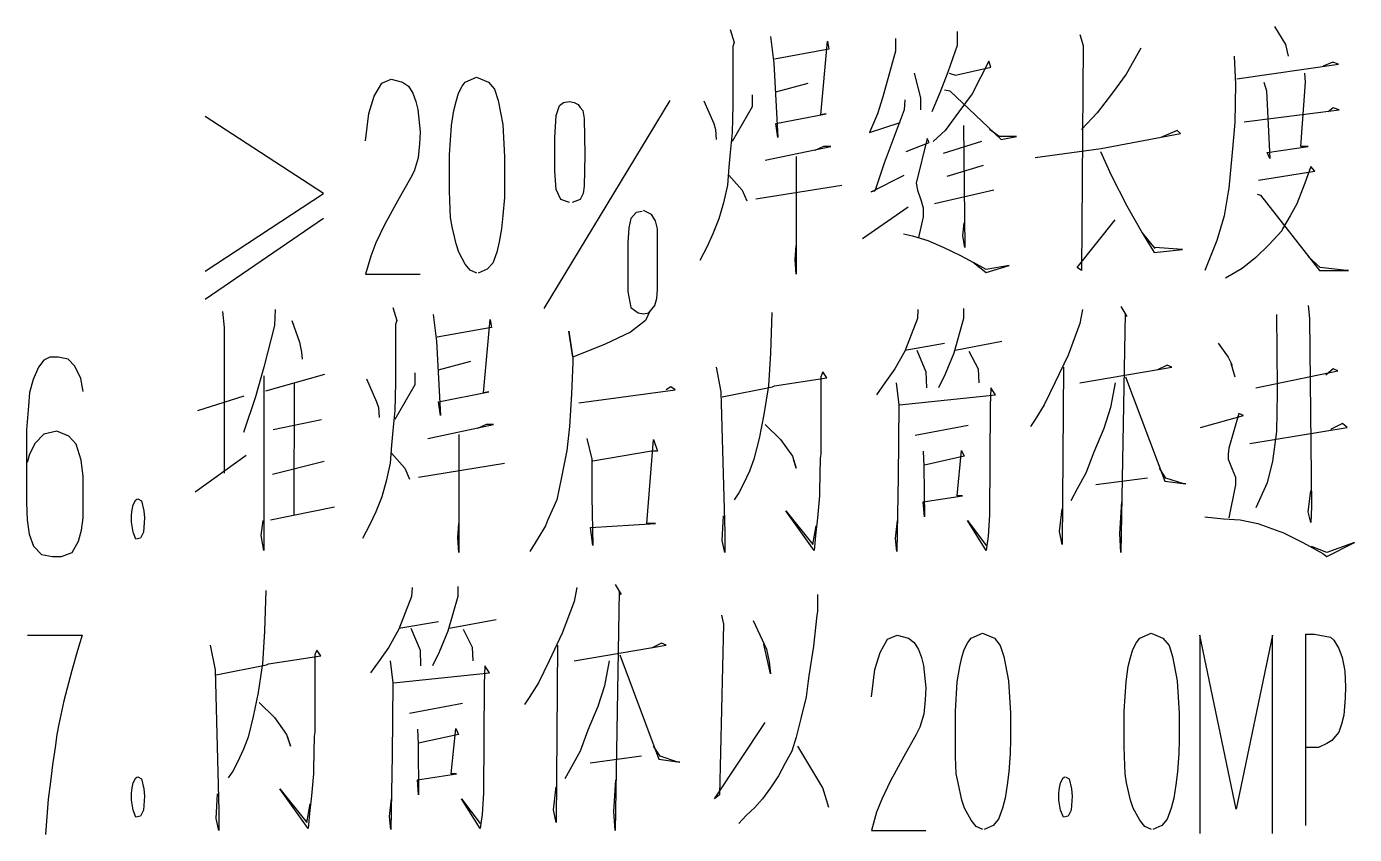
# Model space of a CAD drawing. Extents: x 0 to 2376, y 0 to 3364.
# Drawn here: x 1617.1 to 1722.1, y 3010.9 to 3074.8 of the extents above; entities that cross this region are included whole.
import ezdxf

# ---------------------------------------------------------------- set-up
doc = ezdxf.new("R2010")
doc.units = 0
doc.header["$MEASUREMENT"] = 0
doc.layers.add('6', color=7, linetype='Continuous')
doc.layers.add('8', color=7, linetype='Continuous')

# ---------------------------------------------------------------- blocks, each defined once
blk = doc.blocks.new('BLKENT139')
at = {"layer": '8', "color": 2, "linetype": 'Continuous'}
for p, q in [((1672.73, 3074.56), (1673.05, 3073.54)), ((1690.67, 3074.4), (1690.67, 3073.3)), ((1700.39, 3074.17), (1700.65, 3073.3)), ((1715.77, 3074.79), (1716.65, 3073.38)), ((1673.05, 3073.54), (1672.94, 3073.22)), ((1672.94, 3073.22), (1672.94, 3068.6)), ((1675.92, 3074.01), (1676.18, 3071.89)), ((1679.9, 3067.81), (1680.42, 3073.62)), ((1680.42, 3073.62), (1680.52, 3072.99)), ((1685.8, 3073.85), (1685.8, 3072.83)), ((1690.67, 3073.3), (1689.93, 3071.19)), ((1700.65, 3073.3), (1700.5, 3055.5)), ((1705.2, 3073.07), (1704.05, 3071.03)), ((1716.65, 3073.38), (1716.86, 3072.44)), ((1680.52, 3072.99), (1676.24, 3072.21)), ((1685.8, 3072.83), (1684.81, 3069.22)), ((1693.18, 3072.05), (1691.87, 3069.46)), ((1693.33, 3071.58), (1693.18, 3072.05)), ((1712.58, 3072.44), (1712.68, 3070.24)), ((1676.18, 3071.89), (1676.5, 3066.01)), ((1687.27, 3071.11), (1687.79, 3069.15)), ((1689.93, 3071.19), (1689.31, 3069.54)), ((1690.04, 3071.11), (1690.56, 3070.95)), ((1690.56, 3070.95), (1693.33, 3071.58)), ((1704.05, 3071.03), (1702.95, 3069.54)), ((1712.78, 3070.64), (1720.84, 3071.81)), ((1718.22, 3070.4), (1718.17, 3071.11)), ((1720.37, 3071.97), (1719.63, 3071.66)), ((1720.84, 3071.81), (1720.37, 3071.97)), ((1644.58, 3069.27), (1645.18, 3070.31)), ((1645.18, 3070.31), (1645.93, 3070.63)), ((1645.93, 3070.63), (1646.82, 3070.39)), ((1646.82, 3070.39), (1647.29, 3070.07)), ((1647.29, 3070.07), (1647.63, 3069.51)), ((1651.24, 3069.51), (1651.53, 3070.07)), ((1651.53, 3070.07), (1651.79, 3070.39)), ((1651.79, 3070.39), (1652.68, 3070.79)), ((1652.68, 3070.79), (1653.62, 3070.39)), ((1653.62, 3070.39), (1654.09, 3069.83)), ((1676.34, 3069.62), (1678.9, 3070.32)), ((1712.68, 3070.24), (1712.63, 3067.19)), ((1714.93, 3070.4), (1715.14, 3069.7)), ((1717.86, 3065.3), (1718.22, 3070.4)), ((1644.16, 3067.91), (1644.58, 3069.27)), ((1647.63, 3069.51), (1647.87, 3068.87)), ((1647.87, 3068.87), (1648.03, 3068.23)), ((1650.88, 3068.15), (1651.06, 3068.87)), ((1651.06, 3068.87), (1651.24, 3069.51)), ((1654.09, 3069.83), (1654.38, 3068.95)), ((1654.38, 3068.95), (1654.75, 3067.03)), ((1667.97, 3068.95), (1657.99, 3052.47)), ((1659.56, 3068.79), (1660.03, 3068.87)), ((1660.03, 3068.87), (1660.39, 3068.79)), ((1670.64, 3068.91), (1671.43, 3067.11)), ((1674.46, 3069.38), (1674.46, 3068.44)), ((1684.81, 3069.22), (1684.39, 3067.89)), ((1686.54, 3068.99), (1686.48, 3068.21)), ((1687.79, 3069.15), (1687.79, 3068.21)), ((1689.31, 3069.54), (1688.68, 3068.05)), ((1689.67, 3069.77), (1690.09, 3069.7)), ((1690.09, 3069.7), (1694.17, 3065.85)), ((1691.87, 3069.46), (1690.82, 3068.05)), ((1702.95, 3069.54), (1701.75, 3067.97)), ((1715.14, 3069.7), (1715.4, 3064.36)), ((1643.9, 3065.75), (1644.16, 3067.91)), ((1648.03, 3068.23), (1648.21, 3066.47)), ((1650.69, 3066.95), (1650.88, 3068.15)), ((1658.98, 3067.75), (1659.24, 3068.55)), ((1659.24, 3068.55), (1659.56, 3068.79)), ((1660.39, 3068.79), (1660.71, 3068.63)), ((1660.71, 3068.63), (1660.86, 3068.39)), ((1660.86, 3068.39), (1661.07, 3068.15)), ((1661.07, 3068.15), (1661.18, 3067.51)), ((1672.94, 3068.6), (1672.89, 3066.4)), ((1674.46, 3068.44), (1672.89, 3065.7)), ((1676.34, 3067.11), (1680.31, 3067.89)), ((1680.31, 3067.89), (1679.9, 3067.81)), ((1684.39, 3067.89), (1683.76, 3066.4)), ((1686.48, 3068.21), (1684.92, 3063.97)), ((1690.82, 3068.05), (1689.73, 3066.56)), ((1701.75, 3067.97), (1700.5, 3066.64)), ((1713.36, 3067.26), (1720.89, 3068.21)), ((1720.42, 3068.36), (1720, 3068.05)), ((1720.89, 3068.21), (1720.42, 3068.36)), ((1640.58, 3061.59), (1631.22, 3067.67)), ((1650.54, 3064.63), (1650.69, 3066.95)), ((1654.75, 3067.03), (1654.9, 3064.47)), ((1658.88, 3065.99), (1658.98, 3067.75)), ((1661.18, 3067.51), (1661.23, 3064.63)), ((1671.43, 3067.11), (1671.58, 3066.64)), ((1676.5, 3066.01), (1676.34, 3067.11)), ((1683.76, 3066.4), (1686.17, 3067.19)), ((1691.19, 3066.95), (1691.29, 3057.3)), ((1712.63, 3067.19), (1712.42, 3064.83)), ((1648.21, 3066.47), (1648.16, 3065.51)), ((1658.88, 3063.35), (1658.88, 3065.99)), ((1671.58, 3066.64), (1671.63, 3065.85)), ((1672.89, 3066.4), (1672.73, 3064.83)), ((1688.31, 3065.93), (1687.43, 3062.4)), ((1688.47, 3065.62), (1688.31, 3065.93)), ((1689.73, 3066.56), (1688.78, 3065.7)), ((1694.01, 3066.09), (1693.23, 3066.64)), ((1695.37, 3066.09), (1694.01, 3066.09)), ((1694.17, 3065.85), (1695.37, 3066.09)), ((1702.07, 3065.15), (1708.34, 3066.32)), ((1708.08, 3066.56), (1706.77, 3066.01)), ((1708.34, 3066.32), (1708.08, 3066.56)), ((1648.16, 3065.51), (1648.05, 3064.39)), ((1672.73, 3064.83), (1672.63, 3063.66)), ((1675.5, 3064.21), (1680.68, 3065.3)), ((1680.1, 3065.3), (1679.43, 3064.99)), ((1680.68, 3065.3), (1680.1, 3065.3)), ((1686.64, 3064.91), (1688.47, 3065.62)), ((1692.6, 3065.7), (1689.57, 3064.75)), ((1696.84, 3064.44), (1702.07, 3065.15)), ((1702.01, 3064.91), (1702.85, 3063.03)), ((1712.42, 3064.83), (1712.16, 3062.01)), ((1715.19, 3064.83), (1718.43, 3065.3)), ((1715.4, 3064.36), (1715.19, 3064.83)), ((1718.43, 3065.3), (1717.86, 3065.3)), ((1648.05, 3064.39), (1647.74, 3063.35)), ((1650.54, 3061.83), (1650.54, 3064.63)), ((1654.9, 3064.47), (1654.9, 3062.39)), ((1661.23, 3064.63), (1661.18, 3062.15)), ((1672.63, 3063.66), (1672.52, 3062.24)), ((1677.96, 3064.52), (1677.96, 3055.19)), ((1684.92, 3063.97), (1684.18, 3061.77)), ((1689.88, 3062.95), (1692.76, 3063.81)), ((1718.64, 3063.73), (1718.17, 3062.4)), ((1718.95, 3063.34), (1718.64, 3063.73)), ((1647.45, 3062.79), (1646.46, 3061.03)), ((1647.74, 3063.35), (1647.45, 3062.79)), ((1658.98, 3061.91), (1658.88, 3063.35)), ((1672.63, 3063.03), (1673.67, 3061.85)), ((1683.87, 3061.7), (1686.48, 3063.03)), ((1702.85, 3063.03), (1704.1, 3060.6)), ((1714.51, 3062.64), (1718.95, 3063.34)), ((1631.22, 3055.43), (1640.58, 3061.59)), ((1650.56, 3061.03), (1650.54, 3061.83)), ((1654.9, 3062.39), (1654.88, 3061.27)), ((1659.35, 3061.11), (1658.98, 3061.91)), ((1661.12, 3061.59), (1660.86, 3061.11)), ((1661.18, 3062.15), (1661.12, 3061.59)), ((1672.52, 3062.24), (1672.21, 3060.83)), ((1673.67, 3061.85), (1674.04, 3060.99)), ((1674.77, 3061.15), (1681.57, 3062.24)), ((1684.18, 3061.77), (1683.87, 3061.7)), ((1687.43, 3062.4), (1687.53, 3061.85)), ((1687.53, 3061.85), (1687.84, 3060.99)), ((1693.59, 3061.85), (1688.89, 3060.75)), ((1712.1, 3061.7), (1711.79, 3059.81)), ((1712.16, 3062.01), (1712.1, 3061.7)), ((1714.41, 3061.54), (1714.67, 3061.46)), ((1718.17, 3062.4), (1717.54, 3060.75)), ((1646.46, 3061.03), (1645.41, 3059.11)), ((1650.61, 3059.67), (1650.56, 3061.03)), ((1654.88, 3061.27), (1654.77, 3059.83)), ((1660.03, 3060.87), (1659.35, 3061.11)), ((1660.86, 3061.11), (1660.24, 3060.87)), ((1672.21, 3060.83), (1671.84, 3059.58)), ((1683.19, 3058.01), (1686.8, 3060.52)), ((1687.84, 3060.99), (1688, 3060.44)), ((1704.1, 3060.6), (1705.31, 3058.48)), ((1714.67, 3061.46), (1719.32, 3055.5)), ((1717.54, 3060.75), (1717.02, 3059.81)), ((1640.58, 3059.59), (1631.22, 3053.19)), ((1650.75, 3058.95), (1650.61, 3059.67)), ((1654.77, 3059.83), (1654.64, 3058.79)), ((1664.89, 3059.59), (1664.73, 3058.87)), ((1665.31, 3060.07), (1664.89, 3059.59)), ((1665.78, 3060.15), (1665.31, 3060.07)), ((1666.51, 3059.91), (1665.88, 3060.23)), ((1666.82, 3059.43), (1666.51, 3059.91)), ((1666.98, 3058.79), (1666.82, 3059.43)), ((1671.84, 3059.58), (1671.37, 3058.4)), ((1688, 3059.73), (1687.63, 3058.09)), ((1688, 3060.44), (1688, 3059.73)), ((1700.18, 3055.73), (1703.16, 3059.5)), ((1711.79, 3059.81), (1711.22, 3057.85)), ((1717.02, 3059.81), (1716.39, 3058.79)), ((1645.41, 3059.11), (1644.71, 3057.67)), ((1651.06, 3057.59), (1650.75, 3058.95)), ((1654.64, 3058.79), (1654.48, 3057.75)), ((1664.73, 3058.87), (1664.63, 3057.67)), ((1666.98, 3053.99), (1666.98, 3058.79)), ((1671.37, 3058.4), (1670.9, 3057.38)), ((1686.43, 3058.4), (1687.16, 3058.24)), ((1691.14, 3058.24), (1691.24, 3059.26)), ((1705.31, 3058.48), (1706.3, 3057.22)), ((1705.31, 3058.48), (1706.25, 3056.91)), ((1716.34, 3058.64), (1715.35, 3057.54)), ((1716.39, 3058.79), (1716.34, 3058.64)), ((1644.71, 3057.67), (1644.31, 3056.63)), ((1651.27, 3056.95), (1651.06, 3057.59)), ((1654.48, 3057.75), (1654.27, 3056.95)), ((1664.63, 3057.67), (1664.63, 3053.83)), ((1670.9, 3057.38), (1670.33, 3056.28)), ((1677.86, 3056.36), (1677.96, 3057.46)), ((1687.16, 3058.24), (1688.37, 3057.85)), ((1688.37, 3057.85), (1689.62, 3057.3)), ((1691.29, 3057.3), (1691.14, 3058.24)), ((1711.22, 3057.85), (1710.59, 3056.28)), ((1715.35, 3057.54), (1714.3, 3056.52)), ((1644.31, 3056.63), (1643.9, 3055.19)), ((1651.79, 3055.99), (1651.27, 3056.95)), ((1654.27, 3056.95), (1653.96, 3056.07)), ((1677.96, 3055.19), (1677.86, 3056.36)), ((1689.62, 3057.3), (1690.93, 3056.68)), ((1690.93, 3056.68), (1691.97, 3056.13)), ((1706.25, 3056.91), (1708.5, 3057.15)), ((1708.5, 3057.15), (1706.3, 3057.3)), ((1710.59, 3056.28), (1710.27, 3055.5)), ((1714.3, 3056.52), (1713.2, 3055.66)), ((1719.37, 3055.73), (1718.43, 3056.6)), ((1652.18, 3055.51), (1651.79, 3055.99)), ((1652.71, 3055.27), (1652.18, 3055.51)), ((1653.52, 3055.59), (1652.81, 3055.27)), ((1653.96, 3056.07), (1653.52, 3055.59)), ((1691.97, 3056.13), (1692.97, 3055.34)), ((1692.97, 3055.58), (1691.97, 3056.13)), ((1692.97, 3055.34), (1694.8, 3055.89)), ((1694.8, 3055.89), (1692.97, 3055.58)), ((1700.5, 3055.5), (1700.18, 3055.73)), ((1713.2, 3055.66), (1711.9, 3054.87)), ((1719.32, 3055.5), (1721.62, 3055.5)), ((1721.46, 3055.5), (1719.37, 3055.73)), ((1721.62, 3055.5), (1721.46, 3055.5)), ((1643.9, 3055.19), (1648.21, 3055.19)), ((1664.63, 3053.83), (1664.89, 3052.55)), ((1666.77, 3052.71), (1666.93, 3053.27)), ((1666.93, 3053.27), (1666.98, 3053.99)), ((1632.58, 3052.24), (1632.73, 3050.99)), ((1636.76, 3052.4), (1636.71, 3051.15)), ((1646.07, 3052.56), (1646.38, 3051.54)), ((1664.89, 3052.55), (1665.46, 3052.15)), ((1665.46, 3052.15), (1665.88, 3052.07)), ((1665.88, 3052.07), (1666.3, 3052.15)), ((1666.41, 3052.32), (1666.04, 3051.54)), ((1666.3, 3052.15), (1666.77, 3052.71)), ((1676.03, 3052.17), (1675.92, 3048.95)), ((1687.58, 3052.4), (1687.53, 3051.7)), ((1691.19, 3052.48), (1691.19, 3051.7)), ((1700.6, 3052.4), (1700.39, 3051.3)), ((1703.63, 3052.64), (1704.1, 3051.85)), ((1703.95, 3052.09), (1703.63, 3033.19)), ((1704.1, 3051.85), (1703.95, 3052.09)), ((1718.43, 3052.72), (1718.54, 3051.7)), ((1636.71, 3051.15), (1635.87, 3047.85)), ((1638.07, 3051.54), (1638.69, 3049.81)), ((1646.38, 3051.54), (1646.27, 3051.22)), ((1646.27, 3051.22), (1646.27, 3046.6)), ((1649.26, 3052.01), (1649.52, 3049.89)), ((1653.23, 3045.81), (1653.75, 3051.62)), ((1653.75, 3051.62), (1653.86, 3050.99)), ((1666.04, 3051.54), (1664.84, 3050.6)), ((1687.53, 3051.7), (1686.54, 3049.11)), ((1691.19, 3051.7), (1690.41, 3048.95)), ((1700.39, 3051.3), (1699.45, 3048.79)), ((1715.92, 3052.01), (1715.97, 3046.21)), ((1718.54, 3051.7), (1718.69, 3036.79)), ((1632.73, 3050.99), (1632.73, 3039.46)), ((1653.86, 3050.99), (1649.57, 3050.21)), ((1660.29, 3048.64), (1659.97, 3050.68)), ((1659.97, 3050.68), (1660.29, 3048.56)), ((1664.84, 3050.6), (1662.85, 3049.66)), ((1638.69, 3049.81), (1638.85, 3049.03)), ((1638.85, 3049.03), (1638.9, 3048.48)), ((1649.52, 3049.89), (1649.83, 3044.01)), ((1662.85, 3049.66), (1660.29, 3048.64)), ((1675.92, 3048.95), (1675.77, 3046.36)), ((1686.54, 3049.11), (1685.75, 3047.7)), ((1686.54, 3049.19), (1689.67, 3049.73)), ((1687.48, 3049.19), (1688.21, 3047.46)), ((1690.41, 3048.95), (1689.73, 3047.3)), ((1690.51, 3049.19), (1694.22, 3049.89)), ((1691.61, 3049.11), (1692.34, 3047.7)), ((1711.32, 3049.73), (1712.1, 3048.64)), ((1618.46, 3048.39), (1618.04, 3047.83)), ((1618.95, 3048.63), (1618.46, 3048.39)), ((1619.61, 3048.63), (1618.95, 3048.63)), ((1620.39, 3048.47), (1619.61, 3048.63)), ((1620.92, 3047.91), (1620.39, 3048.47)), ((1621.39, 3046.95), (1620.92, 3047.91)), ((1649.67, 3047.62), (1652.24, 3048.32)), ((1660.29, 3048.24), (1660.18, 3045.73)), ((1660.29, 3048.56), (1660.29, 3048.24)), ((1699.45, 3048.79), (1698.41, 3046.6)), ((1707.29, 3048.01), (1706.51, 3047.62)), ((1707.66, 3047.85), (1707.29, 3048.01)), ((1712.1, 3048.64), (1712.42, 3048.01)), ((1712.31, 3048.17), (1712.63, 3047.07)), ((1617.62, 3046.87), (1617.33, 3045.83)), ((1618.04, 3047.83), (1617.62, 3046.87)), ((1621.57, 3045.91), (1621.39, 3046.95)), ((1635.87, 3047.85), (1635.19, 3045.5)), ((1635.87, 3047.15), (1635.87, 3033.34)), ((1636.03, 3045.97), (1640.68, 3047.3)), ((1643.97, 3046.91), (1644.76, 3045.11)), ((1647.79, 3047.38), (1647.79, 3046.44)), ((1671.63, 3047.85), (1672, 3045.89)), ((1676.24, 3046.36), (1680.37, 3046.99)), ((1680.05, 3047.46), (1679.9, 3047.07)), ((1679.9, 3047.07), (1679.9, 3043.77)), ((1680.37, 3046.99), (1680.05, 3047.46)), ((1685.75, 3047.7), (1684.97, 3046.6)), ((1688.21, 3047.46), (1688.26, 3046.21)), ((1689.73, 3047.3), (1689.2, 3046.21)), ((1692.34, 3047.7), (1692.39, 3046.6)), ((1699.09, 3047.85), (1698.98, 3033.81)), ((1700.39, 3046.6), (1707.66, 3047.85)), ((1704, 3047.07), (1707.09, 3038.83)), ((1714.3, 3046.21), (1720.78, 3047.54)), ((1714.3, 3046.21), (1720.78, 3047.54)), ((1720.42, 3047.7), (1719.84, 3047.22)), ((1720.42, 3047.7), (1719.84, 3047.22)), ((1720.78, 3047.54), (1720.42, 3047.7)), ((1720.78, 3047.54), (1720.42, 3047.7)), ((1617.33, 3045.83), (1617.26, 3044.79)), ((1638.27, 3046.6), (1638.22, 3036.17)), ((1646.27, 3046.6), (1646.22, 3044.4)), ((1647.79, 3046.44), (1646.22, 3043.7)), ((1649.67, 3045.11), (1653.65, 3045.89)), ((1653.65, 3045.89), (1653.23, 3045.81)), ((1660.76, 3045.03), (1668.39, 3046.05)), ((1668.03, 3046.28), (1667.66, 3046.05)), ((1668.39, 3046.05), (1668.03, 3046.28)), ((1672, 3045.89), (1672.31, 3034.75)), ((1672.1, 3045.5), (1676.08, 3046.28)), ((1675.71, 3046.05), (1675.4, 3044.09)), ((1675.77, 3046.36), (1675.71, 3046.05)), ((1676.08, 3046.28), (1676.24, 3046.36)), ((1684.97, 3046.6), (1684.29, 3045.66)), ((1685.86, 3046.6), (1686.07, 3044.87)), ((1693.33, 3046.21), (1693.28, 3044.79)), ((1693.7, 3045.66), (1693.33, 3046.21)), ((1698.41, 3046.6), (1697.57, 3044.87)), ((1703.16, 3046.6), (1702.8, 3044.64)), ((1715.97, 3045.81), (1715.92, 3042.75)), ((1715.97, 3046.21), (1715.97, 3045.81)), ((1617.26, 3044.79), (1617.1, 3042.87)), ((1630.64, 3044.4), (1634.3, 3045.58)), ((1635.19, 3045.5), (1634.25, 3042.68)), ((1644.76, 3045.11), (1644.92, 3044.64)), ((1649.83, 3044.01), (1649.67, 3045.11)), ((1660.18, 3045.73), (1660.03, 3043.15)), ((1686.07, 3044.87), (1686.01, 3039.15)), ((1686.12, 3044.87), (1693.7, 3045.66)), ((1693.28, 3044.79), (1693.23, 3036.17)), ((1697.57, 3044.87), (1696.84, 3043.7)), ((1636.6, 3042.91), (1640.42, 3043.7)), ((1644.92, 3044.64), (1644.97, 3043.85)), ((1646.22, 3044.4), (1646.07, 3042.83)), ((1675.4, 3044.09), (1675.03, 3042.21)), ((1679.9, 3043.77), (1679.9, 3040.95)), ((1696.84, 3043.7), (1696.47, 3043.15)), ((1702.8, 3044.64), (1702.27, 3042.99)), ((1709.91, 3043.07), (1713.31, 3044.01)), ((1712.94, 3044.17), (1712.16, 3041.42)), ((1713.31, 3044.01), (1712.94, 3044.17)), ((1617.1, 3042.87), (1617.1, 3037.11)), ((1619.5, 3042.79), (1618.46, 3042.55)), ((1620.44, 3042.39), (1619.5, 3042.79)), ((1646.07, 3042.83), (1645.96, 3041.66)), ((1648.84, 3042.21), (1654.01, 3043.3)), ((1653.44, 3043.3), (1652.76, 3042.99)), ((1654.01, 3043.3), (1653.44, 3043.3)), ((1660.03, 3043.15), (1659.82, 3041.26)), ((1675.5, 3043.3), (1676.71, 3042.13)), ((1691.56, 3043.22), (1687.37, 3042.44)), ((1702.27, 3042.99), (1701.49, 3041.11)), ((1713.83, 3041.81), (1721.52, 3043.07)), ((1713.83, 3041.81), (1721.52, 3043.07)), ((1715.92, 3042.75), (1715.61, 3040.4)), ((1721.15, 3043.38), (1720.21, 3042.91)), ((1721.52, 3043.07), (1721.15, 3043.38)), ((1721.52, 3043.07), (1721.15, 3043.38)), ((1617.78, 3041.83), (1617.33, 3040.95)), ((1618.46, 3042.55), (1617.78, 3041.83)), ((1621.02, 3041.75), (1620.44, 3042.39)), ((1621.41, 3040.47), (1621.02, 3041.75)), ((1645.96, 3041.66), (1645.86, 3040.24)), ((1651.29, 3042.52), (1651.29, 3033.19)), ((1661.39, 3042.21), (1661.8, 3040.56)), ((1666.14, 3035.46), (1666.67, 3042.13)), ((1666.67, 3042.13), (1666.98, 3041.19)), ((1675.03, 3042.21), (1674.61, 3040.56)), ((1676.71, 3042.13), (1677.65, 3040.79)), ((1617.33, 3040.95), (1617.15, 3040.31)), ((1630.43, 3037.97), (1634.46, 3040.87)), ((1645.96, 3041.03), (1647.01, 3039.85)), ((1659.82, 3041.26), (1659.4, 3039.15)), ((1661.8, 3040.56), (1661.8, 3037.58)), ((1666.51, 3041.19), (1661.86, 3040.4)), ((1666.98, 3041.19), (1666.51, 3041.19)), ((1674.61, 3040.56), (1674.25, 3039.62)), ((1677.65, 3040.79), (1677.96, 3039.85)), ((1677.96, 3039.85), (1677.75, 3040.56)), ((1679.84, 3040.64), (1679.79, 3038.05)), ((1679.9, 3040.95), (1679.84, 3040.64)), ((1688, 3041.19), (1688.05, 3040.01)), ((1691.24, 3040.79), (1688.1, 3040.09)), ((1690.67, 3037.66), (1691.03, 3041.26)), ((1691.03, 3041.26), (1691.24, 3040.79)), ((1701.49, 3041.11), (1700.86, 3039.46)), ((1712.16, 3041.42), (1712.1, 3040.95)), ((1712.1, 3040.95), (1712.1, 3040.56)), ((1712.1, 3040.56), (1712.42, 3039.77)), ((1621.57, 3039.19), (1621.41, 3040.47)), ((1636.55, 3039.38), (1640.63, 3040.4)), ((1645.86, 3040.24), (1645.54, 3038.83)), ((1647.01, 3039.85), (1647.37, 3038.99)), ((1648.1, 3039.15), (1654.9, 3040.24)), ((1674.25, 3039.62), (1673.78, 3038.6)), ((1688.05, 3040.01), (1688.1, 3036.01)), ((1707.19, 3039.07), (1706.67, 3039.85)), ((1712.42, 3039.77), (1712.68, 3039.15)), ((1715.61, 3040.4), (1715.19, 3038.68)), ((1621.57, 3037.03), (1621.57, 3039.19)), ((1645.54, 3038.83), (1645.18, 3037.58)), ((1659.4, 3039.15), (1659.03, 3037.34)), ((1673.78, 3038.6), (1673.41, 3037.89)), ((1686.01, 3039.15), (1685.91, 3033.26)), ((1700.86, 3039.46), (1700.18, 3038.21)), ((1705.73, 3039.07), (1701.65, 3038.52)), ((1707.09, 3038.83), (1708.76, 3038.6)), ((1708.6, 3038.6), (1707.19, 3039.07)), ((1708.76, 3038.6), (1708.6, 3038.6)), ((1712.68, 3038.52), (1712.16, 3035.93)), ((1712.68, 3039.15), (1712.68, 3038.52)), ((1715.19, 3038.68), (1714.3, 3036.72)), ((1625.73, 3037.35), (1625.86, 3037.43)), ((1625.91, 3037.43), (1626.2, 3037.27)), ((1645.18, 3037.58), (1644.71, 3036.4)), ((1661.8, 3037.58), (1661.86, 3033.73)), ((1673.41, 3037.89), (1673.05, 3037.34)), ((1679.79, 3037.66), (1679.63, 3035.93)), ((1679.79, 3038.05), (1679.79, 3037.66)), ((1688, 3037.19), (1691.09, 3037.66)), ((1691.09, 3037.66), (1690.67, 3037.66)), ((1700.18, 3038.21), (1699.66, 3037.26)), ((1718.43, 3036.4), (1718.64, 3038.05)), ((1617.1, 3037.11), (1617.15, 3035.75)), ((1621.57, 3035.91), (1621.57, 3037.03)), ((1625.39, 3036.15), (1625.44, 3036.55)), ((1625.44, 3036.55), (1625.52, 3036.95)), ((1625.52, 3036.95), (1625.73, 3037.35)), ((1626.2, 3037.27), (1626.38, 3036.47)), ((1626.38, 3036.47), (1626.43, 3035.91)), ((1636.39, 3035.77), (1641.46, 3036.79)), ((1644.71, 3036.4), (1644.24, 3035.38)), ((1659.03, 3037.34), (1658.3, 3035.7)), ((1679.37, 3033.34), (1677.12, 3036.48)), ((1677.12, 3036.48), (1679.27, 3033.81)), ((1688.1, 3036.01), (1688, 3037.19)), ((1698.77, 3034.83), (1698.98, 3036.64)), ((1703.53, 3034.68), (1703.69, 3037.19)), ((1718.64, 3035.54), (1718.43, 3036.4)), ((1718.69, 3036.79), (1718.64, 3035.54)), ((1617.15, 3035.75), (1617.31, 3034.63)), ((1621.44, 3034.95), (1621.57, 3035.91)), ((1625.39, 3035.59), (1625.39, 3036.15)), ((1625.52, 3034.79), (1625.39, 3035.59)), ((1626.43, 3035.91), (1626.35, 3034.79)), ((1635.66, 3034.52), (1635.82, 3035.7)), ((1644.24, 3035.38), (1643.66, 3034.28)), ((1651.19, 3034.36), (1651.29, 3035.46)), ((1658.14, 3035.3), (1657.52, 3034.28)), ((1658.3, 3035.7), (1658.14, 3035.3)), ((1661.7, 3035.15), (1666.82, 3035.46)), ((1666.82, 3035.46), (1666.14, 3035.46)), ((1672.1, 3034.13), (1672.21, 3036.09)), ((1679.27, 3033.81), (1679.53, 3035.3)), ((1679.63, 3035.93), (1679.48, 3034.52)), ((1685.8, 3034.28), (1685.96, 3035.7)), ((1692.97, 3033.34), (1691.5, 3035.7)), ((1691.5, 3035.7), (1692.97, 3033.73)), ((1693.23, 3036.17), (1693.12, 3034.44)), ((1710.27, 3036.01), (1711.74, 3035.85)), ((1711.74, 3035.85), (1713.05, 3035.77)), ((1713.05, 3035.77), (1714.46, 3035.46)), ((1714.46, 3035.46), (1716.18, 3034.83)), ((1617.31, 3034.63), (1617.65, 3033.67)), ((1621.2, 3034.07), (1621.44, 3034.95)), ((1625.75, 3034.23), (1625.52, 3034.79)), ((1626.12, 3034.31), (1625.75, 3034.23)), ((1626.35, 3034.79), (1626.12, 3034.31)), ((1635.87, 3033.34), (1635.66, 3034.52)), ((1651.29, 3033.19), (1651.19, 3034.36)), ((1657.52, 3034.28), (1656.89, 3033.26)), ((1661.86, 3033.73), (1661.7, 3035.15)), ((1672.31, 3034.75), (1672.31, 3033.19)), ((1679.48, 3034.52), (1679.37, 3033.34)), ((1685.91, 3033.26), (1685.8, 3034.28)), ((1693.12, 3034.44), (1693.02, 3033.73)), ((1698.98, 3033.81), (1698.77, 3034.83)), ((1703.63, 3033.19), (1703.53, 3034.68)), ((1716.18, 3034.83), (1716.44, 3034.75)), ((1716.44, 3034.75), (1718.01, 3033.97)), ((1617.65, 3033.67), (1618.27, 3033.03)), ((1619.87, 3032.87), (1620.71, 3033.19)), ((1620.71, 3033.19), (1621.2, 3034.07)), ((1672.31, 3033.19), (1672.1, 3034.13)), ((1693.02, 3033.73), (1692.97, 3033.34)), ((1718.01, 3033.97), (1719.58, 3033.11)), ((1719.9, 3033.19), (1718.69, 3033.66)), ((1719.9, 3032.87), (1722.09, 3033.97)), ((1722.09, 3033.97), (1719.9, 3033.19)), ((1618.27, 3033.03), (1619.16, 3032.87)), ((1619.16, 3032.87), (1619.87, 3032.87)), ((1719.58, 3033.11), (1719.9, 3032.87)), ((1636.03, 3030.17), (1635.92, 3026.95)), ((1647.58, 3030.4), (1647.53, 3029.7)), ((1651.19, 3030.48), (1651.19, 3029.7)), ((1660.6, 3030.4), (1660.39, 3029.3)), ((1663.63, 3030.64), (1664.1, 3029.85)), ((1663.95, 3030.09), (1663.63, 3011.19)), ((1664.1, 3029.85), (1663.95, 3030.09)), ((1647.53, 3029.7), (1646.54, 3027.11)), ((1651.19, 3029.7), (1650.41, 3026.95)), ((1660.39, 3029.3), (1659.45, 3026.79)), ((1679.63, 3029.85), (1679.63, 3028.52)), ((1672.05, 3028.21), (1672.21, 3027.5)), ((1679.58, 3028.21), (1679.32, 3025.77)), ((1679.63, 3028.52), (1679.58, 3028.21)), ((1635.92, 3026.95), (1635.76, 3024.36)), ((1646.54, 3027.11), (1645.75, 3025.7)), ((1646.54, 3027.19), (1649.67, 3027.73)), ((1647.48, 3027.19), (1648.21, 3025.46)), ((1650.41, 3026.95), (1649.73, 3025.3)), ((1650.51, 3027.19), (1654.22, 3027.89)), ((1651.61, 3027.11), (1652.34, 3025.7)), ((1672.21, 3027.5), (1671.9, 3014.01)), ((1674.56, 3027.81), (1675.61, 3025.54)), ((1617.18, 3026.63), (1621.49, 3026.63)), ((1621.49, 3026.63), (1621.12, 3025.43)), ((1631.63, 3025.85), (1632, 3023.89)), ((1659.45, 3026.79), (1658.41, 3024.6)), ((1659.09, 3025.85), (1658.98, 3011.81)), ((1660.39, 3024.6), (1667.66, 3025.85)), ((1667.29, 3026.01), (1666.51, 3025.62)), ((1667.66, 3025.85), (1667.29, 3026.01)), ((1675.92, 3023.58), (1675.4, 3025.93)), ((1684.58, 3025.27), (1685.18, 3026.31)), ((1685.18, 3026.31), (1685.93, 3026.63)), ((1685.93, 3026.63), (1686.82, 3026.39)), ((1686.82, 3026.39), (1687.29, 3026.07)), ((1687.29, 3026.07), (1687.63, 3025.51)), ((1691.24, 3025.51), (1691.53, 3026.07)), ((1691.53, 3026.07), (1691.79, 3026.39)), ((1691.79, 3026.39), (1692.68, 3026.79)), ((1692.68, 3026.79), (1693.62, 3026.39)), ((1693.62, 3026.39), (1694.09, 3025.83)), ((1694.09, 3025.83), (1694.38, 3024.95)), ((1704.58, 3025.51), (1704.86, 3026.07)), ((1704.86, 3026.07), (1705.12, 3026.39)), ((1705.12, 3026.39), (1706.01, 3026.79)), ((1706.01, 3026.79), (1706.95, 3026.39)), ((1706.95, 3026.39), (1707.43, 3025.83)), ((1707.43, 3025.83), (1707.71, 3024.95)), ((1712.73, 3012.87), (1709.86, 3026.63)), ((1709.86, 3026.63), (1709.86, 3010.95)), ((1715.61, 3026.63), (1712.73, 3012.87)), ((1715.61, 3010.95), (1715.61, 3026.63)), ((1718.25, 3011.59), (1718.25, 3026.71)), ((1718.25, 3026.71), (1718.93, 3026.71)), ((1718.93, 3026.71), (1720.21, 3026.47)), ((1720.21, 3026.47), (1720.47, 3026.23)), ((1720.47, 3026.23), (1720.86, 3025.59)), ((1621.12, 3025.43), (1620.68, 3023.83)), ((1636.24, 3024.36), (1640.37, 3024.99)), ((1640.05, 3025.46), (1639.9, 3025.07)), ((1639.9, 3025.07), (1639.9, 3021.77)), ((1640.37, 3024.99), (1640.05, 3025.46)), ((1645.75, 3025.7), (1644.97, 3024.6)), ((1648.21, 3025.46), (1648.26, 3024.21)), ((1649.73, 3025.3), (1649.2, 3024.21)), ((1652.34, 3025.7), (1652.39, 3024.6)), ((1664, 3025.07), (1667.09, 3016.83)), ((1675.61, 3025.54), (1675.82, 3024.52)), ((1679.32, 3025.77), (1678.95, 3023.42)), ((1684.16, 3023.91), (1684.58, 3025.27)), ((1687.63, 3025.51), (1687.87, 3024.87)), ((1687.87, 3024.87), (1688.03, 3024.23)), ((1690.88, 3024.15), (1691.06, 3024.87)), ((1691.06, 3024.87), (1691.24, 3025.51)), ((1694.38, 3024.95), (1694.75, 3023.03)), ((1704.21, 3024.15), (1704.39, 3024.87)), ((1704.39, 3024.87), (1704.58, 3025.51)), ((1707.71, 3024.95), (1708.08, 3023.03)), ((1720.86, 3025.59), (1721.12, 3024.87)), ((1721.12, 3024.87), (1721.28, 3024.07)), ((1620.68, 3023.83), (1620.05, 3021.43)), ((1632, 3023.89), (1632.31, 3012.75)), ((1632.1, 3023.5), (1636.08, 3024.28)), ((1635.71, 3024.05), (1635.4, 3022.09)), ((1635.76, 3024.36), (1635.71, 3024.05)), ((1636.08, 3024.28), (1636.24, 3024.36)), ((1644.97, 3024.6), (1644.29, 3023.66)), ((1645.86, 3024.6), (1646.07, 3022.87)), ((1653.33, 3024.21), (1653.28, 3022.79)), ((1653.7, 3023.66), (1653.33, 3024.21)), ((1658.41, 3024.6), (1657.57, 3022.87)), ((1663.16, 3024.6), (1662.8, 3022.64)), ((1675.82, 3024.52), (1675.92, 3023.58)), ((1683.9, 3021.75), (1684.16, 3023.91)), ((1688.03, 3024.23), (1688.21, 3022.47)), ((1690.69, 3022.95), (1690.88, 3024.15)), ((1704.03, 3022.95), (1704.21, 3024.15)), ((1721.28, 3024.07), (1721.33, 3023.75)), ((1721.33, 3023.75), (1721.39, 3022.55)), ((1646.07, 3022.87), (1646.01, 3017.15)), ((1646.12, 3022.87), (1653.7, 3023.66)), ((1653.28, 3022.79), (1653.23, 3014.17)), ((1657.57, 3022.87), (1656.84, 3021.7)), ((1678.9, 3023.03), (1678.75, 3021.77)), ((1678.95, 3023.42), (1678.9, 3023.03)), ((1690.54, 3020.63), (1690.69, 3022.95)), ((1694.75, 3023.03), (1694.9, 3020.47)), ((1703.87, 3020.63), (1704.03, 3022.95)), ((1708.08, 3023.03), (1708.24, 3020.47)), ((1635.4, 3022.09), (1635.03, 3020.21)), ((1639.9, 3021.77), (1639.9, 3018.95)), ((1656.84, 3021.7), (1656.47, 3021.15)), ((1662.8, 3022.64), (1662.27, 3020.99)), ((1678.75, 3021.77), (1678.33, 3020.05)), ((1688.21, 3022.47), (1688.16, 3021.51)), ((1721.36, 3021.67), (1721.26, 3020.31)), ((1721.39, 3022.55), (1721.36, 3021.67)), ((1620.05, 3021.43), (1619.66, 3019.59)), ((1635.5, 3021.3), (1636.71, 3020.13)), ((1651.56, 3021.22), (1647.37, 3020.44)), ((1662.27, 3020.99), (1661.49, 3019.11)), ((1688.16, 3021.51), (1688.05, 3020.39)), ((1690.54, 3017.83), (1690.54, 3020.63)), ((1703.87, 3017.83), (1703.87, 3020.63)), ((1619.66, 3019.59), (1619.5, 3018.79)), ((1635.03, 3020.21), (1634.61, 3018.56)), ((1636.71, 3020.13), (1637.65, 3018.79)), ((1671.48, 3013.7), (1675.5, 3019.73)), ((1678.33, 3020.05), (1677.96, 3018.56)), ((1688.05, 3020.39), (1687.74, 3019.35)), ((1694.9, 3020.47), (1694.9, 3018.39)), ((1708.24, 3020.47), (1708.24, 3018.39)), ((1721.07, 3019.59), (1720.86, 3018.95)), ((1721.26, 3020.31), (1721.07, 3019.59)), ((1619.5, 3018.79), (1619.37, 3017.75)), ((1634.61, 3018.56), (1634.25, 3017.62)), ((1637.65, 3018.79), (1637.96, 3017.85)), ((1637.96, 3017.85), (1637.75, 3018.56)), ((1639.84, 3018.64), (1639.79, 3016.05)), ((1639.9, 3018.95), (1639.84, 3018.64)), ((1648, 3019.19), (1648.05, 3018.01)), ((1651.24, 3018.79), (1648.1, 3018.09)), ((1650.67, 3015.66), (1651.03, 3019.26)), ((1651.03, 3019.26), (1651.24, 3018.79)), ((1661.49, 3019.11), (1660.86, 3017.46)), ((1677.96, 3018.56), (1677.6, 3017.46)), ((1687.45, 3018.79), (1686.46, 3017.03)), ((1687.74, 3019.35), (1687.45, 3018.79)), ((1720.86, 3018.95), (1720.31, 3018.31)), ((1619.37, 3017.75), (1619.14, 3016.39)), ((1634.25, 3017.62), (1633.78, 3016.6)), ((1648.05, 3018.01), (1648.1, 3014.01)), ((1660.86, 3017.46), (1660.18, 3016.21)), ((1667.19, 3017.07), (1666.67, 3017.85)), ((1677.6, 3017.46), (1677.07, 3016.52)), ((1680.05, 3014.56), (1678.07, 3017.85)), ((1690.56, 3017.03), (1690.54, 3017.83)), ((1694.9, 3018.39), (1694.88, 3017.27)), ((1703.9, 3017.03), (1703.87, 3017.83)), ((1708.24, 3018.39), (1708.21, 3017.27)), ((1719.24, 3017.75), (1718.25, 3017.75)), ((1719.9, 3018.07), (1719.24, 3017.75)), ((1720.31, 3018.31), (1719.9, 3018.07)), ((1619.14, 3016.39), (1618.98, 3015.03)), ((1633.78, 3016.6), (1633.41, 3015.89)), ((1646.01, 3017.15), (1645.91, 3011.26)), ((1665.73, 3017.07), (1661.65, 3016.52)), ((1667.09, 3016.83), (1668.76, 3016.6)), ((1668.6, 3016.6), (1667.19, 3017.07)), ((1668.76, 3016.6), (1668.6, 3016.6)), ((1677.07, 3016.52), (1676.55, 3015.5)), ((1686.46, 3017.03), (1685.41, 3015.11)), ((1690.61, 3015.67), (1690.56, 3017.03)), ((1694.88, 3017.27), (1694.77, 3015.83)), ((1703.95, 3015.67), (1703.9, 3017.03)), ((1708.21, 3017.27), (1708.1, 3015.83)), ((1625.52, 3014.95), (1625.73, 3015.35)), ((1625.73, 3015.35), (1625.86, 3015.43)), ((1625.91, 3015.43), (1626.2, 3015.27)), ((1633.41, 3015.89), (1633.05, 3015.34)), ((1639.79, 3015.66), (1639.63, 3013.93)), ((1639.79, 3016.05), (1639.79, 3015.66)), ((1648, 3015.19), (1651.09, 3015.66)), ((1651.09, 3015.66), (1650.67, 3015.66)), ((1660.18, 3016.21), (1659.66, 3015.26)), ((1676.55, 3015.5), (1675.92, 3014.56)), ((1690.75, 3014.95), (1690.61, 3015.67)), ((1694.77, 3015.83), (1694.64, 3014.79)), ((1698.85, 3014.95), (1699.06, 3015.35)), ((1699.06, 3015.35), (1699.19, 3015.43)), ((1699.24, 3015.43), (1699.53, 3015.27)), ((1704.08, 3014.95), (1703.95, 3015.67)), ((1708.1, 3015.83), (1707.97, 3014.79)), ((1618.98, 3015.03), (1618.82, 3013.67)), ((1625.39, 3014.15), (1625.44, 3014.55)), ((1625.44, 3014.55), (1625.52, 3014.95)), ((1626.2, 3015.27), (1626.38, 3014.47)), ((1626.38, 3014.47), (1626.43, 3013.91)), ((1639.37, 3011.34), (1637.12, 3014.48)), ((1637.12, 3014.48), (1639.27, 3011.81)), ((1648.1, 3014.01), (1648, 3015.19)), ((1658.77, 3012.83), (1658.98, 3014.64)), ((1663.53, 3012.68), (1663.69, 3015.19)), ((1675.92, 3014.56), (1675.29, 3013.7)), ((1680.52, 3012.99), (1680.05, 3014.56)), ((1685.41, 3015.11), (1684.71, 3013.67)), ((1691.06, 3013.59), (1690.75, 3014.95)), ((1694.64, 3014.79), (1694.48, 3013.75)), ((1698.72, 3014.15), (1698.77, 3014.55)), ((1698.77, 3014.55), (1698.85, 3014.95)), ((1699.53, 3015.27), (1699.71, 3014.47)), ((1699.71, 3014.47), (1699.76, 3013.91)), ((1704.39, 3013.59), (1704.08, 3014.95)), ((1707.97, 3014.79), (1707.82, 3013.75)), ((1618.82, 3013.67), (1618.61, 3010.87)), ((1625.39, 3013.59), (1625.39, 3014.15)), ((1625.52, 3012.79), (1625.39, 3013.59)), ((1626.43, 3013.91), (1626.35, 3012.79)), ((1632.1, 3012.13), (1632.21, 3014.09)), ((1639.27, 3011.81), (1639.53, 3013.3)), ((1639.63, 3013.93), (1639.48, 3012.52)), ((1645.8, 3012.28), (1645.96, 3013.7)), ((1652.97, 3011.34), (1651.5, 3013.7)), ((1651.5, 3013.7), (1652.97, 3011.73)), ((1653.23, 3014.17), (1653.12, 3012.44)), ((1671.9, 3014.01), (1671.48, 3013.7)), ((1675.29, 3013.7), (1674.67, 3012.99)), ((1684.71, 3013.67), (1684.31, 3012.63)), ((1691.27, 3012.95), (1691.06, 3013.59)), ((1694.48, 3013.75), (1694.27, 3012.95)), ((1698.72, 3013.59), (1698.72, 3014.15)), ((1698.85, 3012.79), (1698.72, 3013.59)), ((1699.76, 3013.91), (1699.69, 3012.79)), ((1704.6, 3012.95), (1704.39, 3013.59)), ((1707.82, 3013.75), (1707.61, 3012.95)), ((1625.75, 3012.23), (1625.52, 3012.79)), ((1626.12, 3012.31), (1625.75, 3012.23)), ((1626.35, 3012.79), (1626.12, 3012.31)), ((1632.31, 3012.75), (1632.31, 3011.19)), ((1639.48, 3012.52), (1639.37, 3011.34)), ((1645.91, 3011.26), (1645.8, 3012.28)), ((1653.12, 3012.44), (1653.02, 3011.73)), ((1658.98, 3011.81), (1658.77, 3012.83)), ((1663.63, 3011.19), (1663.53, 3012.68)), ((1673.99, 3012.36), (1673.41, 3011.73)), ((1674.67, 3012.99), (1673.99, 3012.36)), ((1684.31, 3012.63), (1683.9, 3011.19)), ((1691.79, 3011.99), (1691.27, 3012.95)), ((1694.27, 3012.95), (1693.96, 3012.07)), ((1699.09, 3012.23), (1698.85, 3012.79)), ((1699.45, 3012.31), (1699.09, 3012.23)), ((1699.69, 3012.79), (1699.45, 3012.31)), ((1705.12, 3011.99), (1704.6, 3012.95)), ((1707.61, 3012.95), (1707.29, 3012.07)), ((1632.31, 3011.19), (1632.1, 3012.13)), ((1653.02, 3011.73), (1652.97, 3011.34)), ((1683.9, 3011.19), (1688.21, 3011.19)), ((1692.18, 3011.51), (1691.79, 3011.99)), ((1692.71, 3011.27), (1692.18, 3011.51)), ((1693.52, 3011.59), (1692.81, 3011.27)), ((1693.96, 3012.07), (1693.52, 3011.59)), ((1705.52, 3011.51), (1705.12, 3011.99)), ((1706.04, 3011.27), (1705.52, 3011.51)), ((1706.85, 3011.59), (1706.14, 3011.27)), ((1707.29, 3012.07), (1706.85, 3011.59))]:
    blk.add_line(p, q, dxfattribs=at)

msp = doc.modelspace()

# ---------------------------------------------------------------- block references
at = {"layer": '6'}
msp.add_blockref('BLKENT139', (0, 0), dxfattribs=at)

doc.saveas('drawing.dxf')
